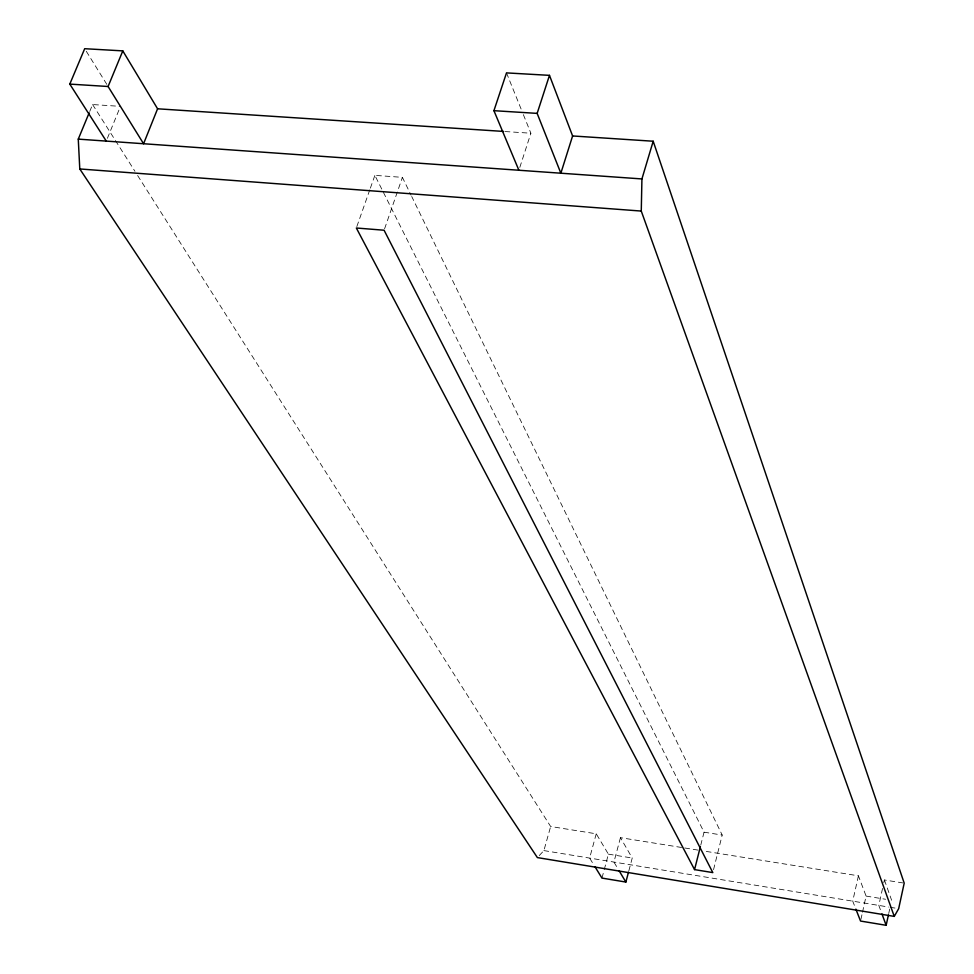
<?xml version="1.0" encoding="UTF-8"?>
<svg xmlns="http://www.w3.org/2000/svg" width="974" height="974" viewBox="0 0 974 974"><rect width="100%" height="100%" fill="white"/><g stroke="black" fill="none" stroke-linecap="round" stroke-linejoin="round"><path stroke-width="0.73" stroke-dasharray="4.87 3.65" d="M888.726 913.515L889.688 909.083M882.541 888.458L878.816 905.418L881.433 912.516M883.783 882.797L884.404 879.972L902.788 882.919M860.87 919.578L862.185 913.709M862.501 912.236L866.093 896.092L858.423 875.809L704.275 851.106M858.423 875.809L852.725 901.145L855.33 907.78M713.54 869.648L722.197 835.059L411.722 196.505M700.756 845.152L704.044 832.186L374.88 175.357L402.408 177.353L411.052 195.129M628.863 870.756L632.236 858.033L620.462 837.677L683.322 847.757M601.969 878.085L603.868 871.048M604.245 869.648L608.409 854.161L596.234 833.805L550.651 826.5L135.788 172.629M620.462 837.677L613.924 862.063L618.405 869.563M596.234 833.805L589.623 858.082L593.483 864.34M539.243 855.586L543.882 850.594L550.651 826.5M519.812 167.394L530.879 133.219L522.381 112.18M384.584 228.805L402.408 177.353M356.837 226.577L369.864 189.589M370.363 188.165L374.88 175.357M107.396 138.32L119.315 109.149M89.73 111.462L92.591 104.547L120.447 106.361M505.08 131.539L530.879 133.219M704.044 832.186L722.197 835.059M684.807 847.989L698.285 850.156M608.409 854.161L632.236 858.033M866.093 896.092L885.61 899.27M543.882 850.594L888.738 907.05M890.163 907.281L895.837 908.206M92.591 104.547L134.972 171.339M86.284 51.269L106.945 84.58M506.504 72.892L521.808 110.768M884.404 879.972L891.624 900.244"/><path stroke-width="1.46" d="M89.158 112.838L78.273 139.124L79.783 168.952L537.38 857.583L894.266 916.4L641.269 211.066L641.927 178.936L653.189 141.23L572.602 135.958L549.47 75.351L506.504 72.892L493.928 110.683L518.886 170.243M855.854 909.107L860.553 921.051L886.157 925.3L888.41 914.988M694.559 869.612L356.338 228.001L384.085 230.229L712.81 872.594L694.559 869.612L700.391 846.589M595.029 866.836L601.969 878.085L625.868 882.054L628.486 872.168M572.602 135.958L560.854 173.214L537.149 113.386L549.47 75.351M122.797 50.879L157.581 108.796L143.58 143.738L108.09 86.503L122.797 50.879L84.689 48.7L69.799 84.105L106.263 141.096M894.266 916.4L898.673 908.669L904.201 883.138L653.189 141.23M69.799 84.105L108.09 86.503M493.928 110.683L537.149 113.386M157.581 108.796L503.57 131.429M78.273 139.124L641.927 178.936M79.783 168.952L641.269 211.066M619.147 870.817L625.868 882.054M881.957 913.941L886.157 925.3"/></g></svg>
